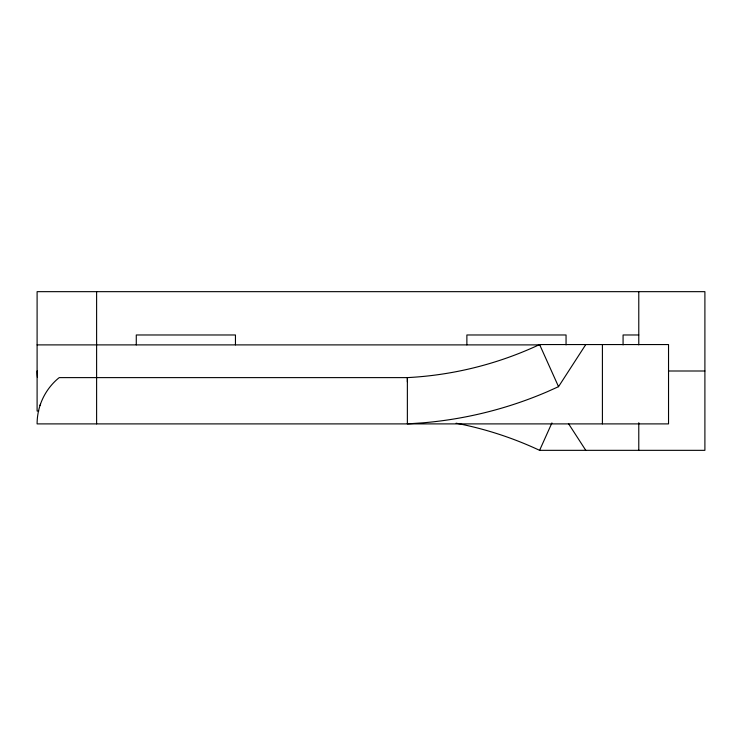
<?xml version="1.0" encoding="UTF-8"?>
<svg xmlns="http://www.w3.org/2000/svg" width="742" height="742" viewBox="0 0 742 742"><rect width="100%" height="100%" fill="white"/><g stroke="black" fill="none" stroke-linecap="round" stroke-linejoin="round"><path stroke-width="1.11" d="M407.367 381.815L407.367 377.613A354.565 354.565 0 0 0 539.601 344.557L668.533 344.557L668.533 423.895L37.1 423.895A59.508 59.508 0 0 1 57.959 378.643L59.267 377.613L407.367 377.613L407.367 423.895L422.634 422.857A400.745 400.745 0 0 0 547.42 391.665L558.531 386.675L585.781 344.557M40.012 405.503L40.55 404.056M456.117 423.209A354.565 354.565 0 0 1 539.601 450.338L551.927 422.912M638.779 334.976L623.076 334.976L623.076 344.891M37.1 344.891L539.916 344.891M37.425 371L37.1 371A59.508 59.508 0 0 0 37.462 377.53M668.802 371L704.9 371M38.742 411.012L37.1 411.012L37.1 291.662L704.9 291.662L704.9 450.338L539.601 450.338M568.437 423.543L585.781 450.338M539.601 344.557L558.531 386.675M638.779 291.662L638.779 344.891M638.779 422.745L638.779 450.338M602.411 344.557L602.411 423.895M566.053 344.891L566.053 334.976L466.876 334.976L466.876 344.891M235.455 344.891L235.455 334.976L136.278 334.976L136.278 344.891M96.608 291.662L96.608 423.895"/></g></svg>
